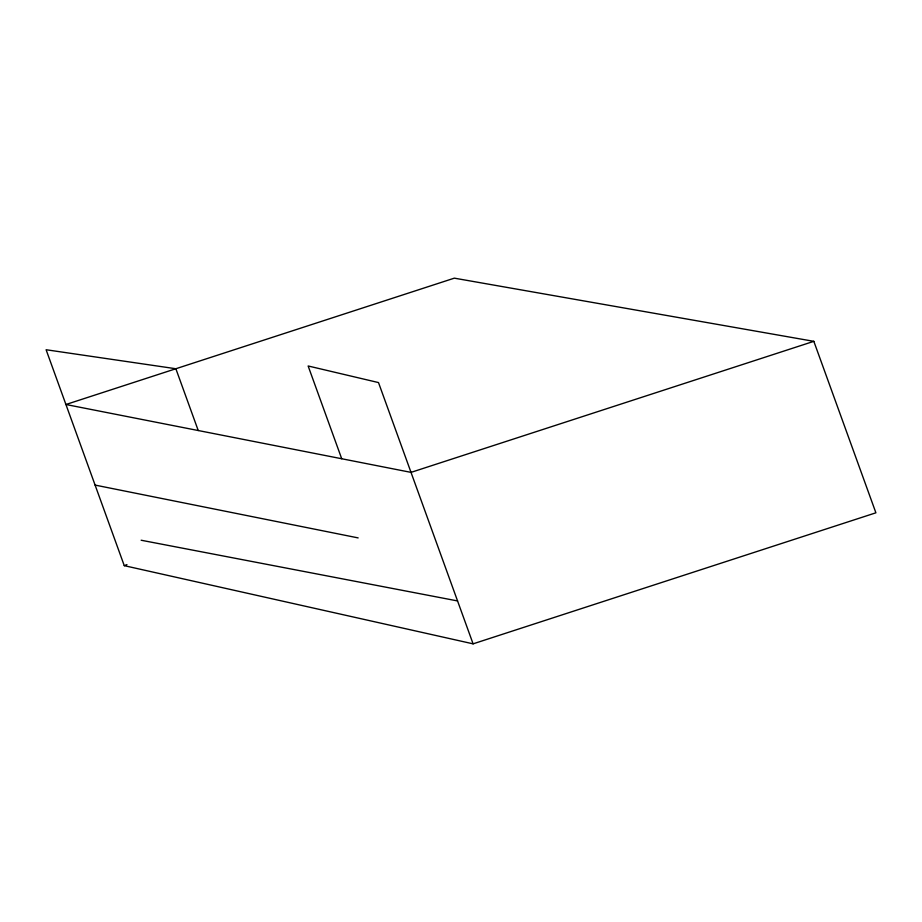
<?xml version="1.0" encoding="UTF-8"?>
<svg xmlns="http://www.w3.org/2000/svg" width="922" height="922" viewBox="0 0 922 922"><rect width="100%" height="100%" fill="white"/><g stroke="black" fill="none" stroke-linecap="round" stroke-linejoin="round"><path stroke-width="1.38" d="M198.23 430.528L175.86 368.742L46.1 349.738L124.263 565.659L126.948 564.598M813.826 341.336L411.016 472.375L65.923 404.504L454.339 278.156L813.826 341.336L875.9 512.805L473.09 643.844L124.263 565.659M141.147 540.234L457.554 600.937M95.093 485.087L358.151 537.906M473.09 643.844L378.504 382.572L308.132 365.976L341.716 458.753"/></g></svg>
